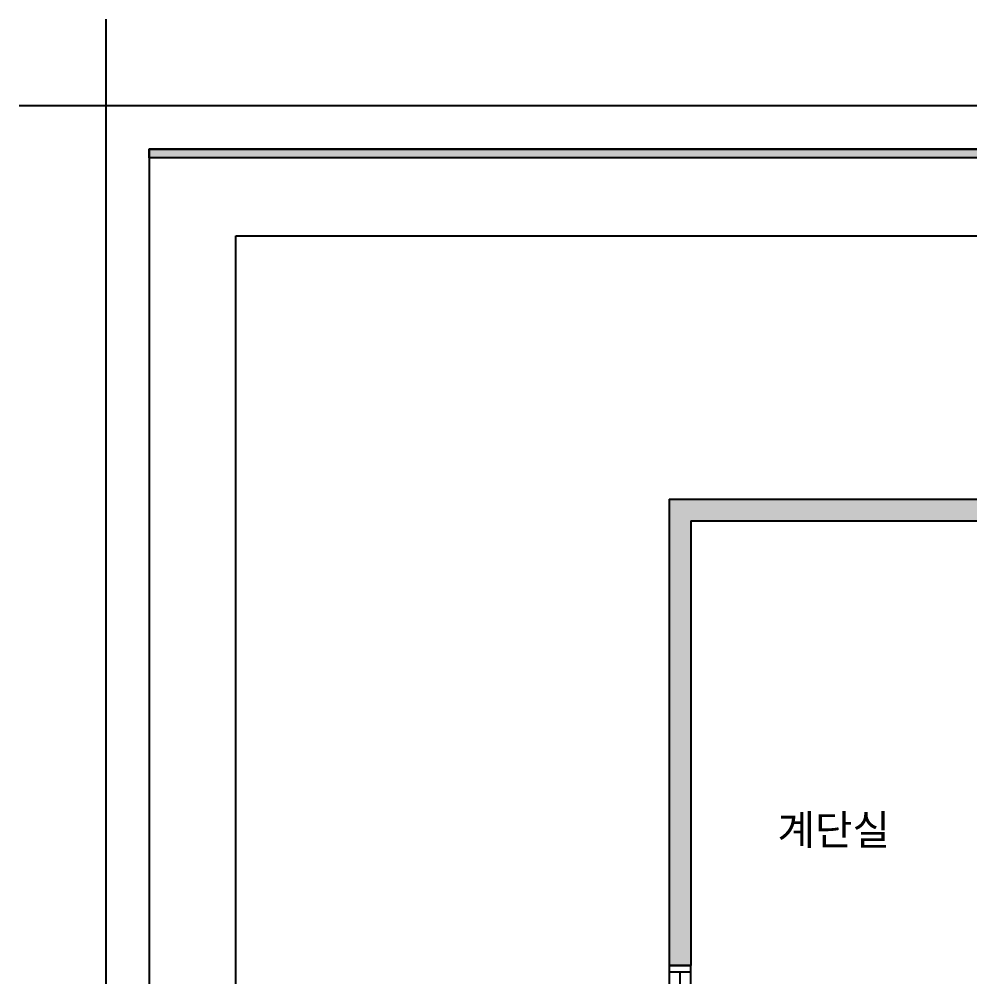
# Model space of a CAD drawing. Header units: metres. Extents: x 11578468 to 47831421, y -58341524 to -14256839.
# Drawn here: x 23673562 to 23682334, y -29099290 to -29090454 of the extents above; entities that cross this region are included whole.
import ezdxf
from ezdxf.enums import TextEntityAlignment as Align

# ---------------------------------------------------------------- set-up
doc = ezdxf.new("R2010")
doc.units = ezdxf.units.M
doc.header["$LTSCALE"] = 50
doc.header["$MEASUREMENT"] = 0
doc.layers.get('DEFPOINTS').update_dxf_attribs({"linetype": 'CONTINUOUS'})
for name, color, linetype in [('3.기호.계단선', 30, 'CONTINUOUS'), ('FORM(YOURNAME)-1', 1, 'CONTINUOUS'), ('FORM(YOURNAME)-11', 1, 'CONTINUOUS'), ('wall', 3, 'CONTINUOUS'), ('WIN', 4, 'CONTINUOUS')]:
    doc.layers.add(name, color=color, linetype=linetype)
doc.layers.add('ha', color=8, linetype='CONTINUOUS', lineweight=5)
doc.layers.add('wall2', color=3, linetype='CONTINUOUS', lineweight=25)
doc.styles.add('NEW 맑은고딕', font='malgun.ttf')
doc.styles.add('YOURNAME', font='malgun.ttf')

# ---------------------------------------------------------------- blocks, each defined once
blk = doc.blocks.new('*U1962')
at = {"layer": 'WIN', "linetype": 'Continuous'}
blk.add_line((60, 100), (1040, 100), dxfattribs=at)
for points in [[(0, 0), (1100, 0), (1100, 200), (0, 200)], [(0, 0), (60, 0), (60, 200), (0, 200)], [(1100, 0), (1040, 0), (1040, 200), (1100, 200)]]:
    blk.add_lwpolyline(points, close=True, dxfattribs=at)
blk = doc.blocks.new('sdagdgds')
at = {"layer": 'ha', "transparency": 33554687}
h = blk.add_hatch(color=256, dxfattribs=at)
h.dxf.hatch_style = 1
h.paths.add_polyline_path([(23725502, -29128457), (23728302, -29128457), (23728302, -29132607), (23728502, -29132607), (23728502, -29128257), (23728302, -29128257), (23725302, -29128257), (23725302, -29132557), (23725502, -29132557)])
h.paths.add_polyline_path([(23728502, -29133657), (23728302, -29133657), (23728302, -29133757), (23725502, -29133757), (23725502, -29133657), (23725302, -29133657), (23725302, -29133757), (23724848.0976572, -29133757), (23724752, -29133757), (23724752, -29136507), (23725152, -29136507), (23725152, -29137657), (23725352, -29137657), (23725352, -29137507), (23727752, -29137507), (23727952, -29137507), (23727952, -29137307), (23725352, -29137307), (23725352, -29136507), (23727052, -29136507), (23727052, -29136707), (23727252, -29136707), (23727252, -29136507), (23727252, -29135757), (23727252, -29135707), (23727052, -29135707), (23727052, -29135757), (23727052, -29136307), (23725352, -29136307), (23724952, -29136307), (23724952, -29133957), (23727052, -29133957), (23727052, -29134507), (23727252, -29134507), (23727252, -29133957), (23728502, -29133957)])
h.paths.add_polyline_path([(23727952, -29138607), (23727752, -29138607), (23727752, -29139637), (23725352, -29139637), (23725352, -29139457), (23725152, -29139457), (23725152, -29140057), (23725352, -29140057), (23725352, -29139837), (23727752, -29139837), (23727752, -29139907), (23727952, -29139907), (23727952, -29139837)])
h.paths.add_polyline_path([(23727952, -29141007), (23727752, -29141007), (23727752, -29142007), (23725352, -29142007), (23725352, -29141857), (23725152, -29141857), (23725152, -29144557), (23725652, -29144557), (23725652, -29144657), (23729552, -29144657), (23729552, -29144457), (23725852, -29144457), (23725852, -29144357), (23725352, -29144357), (23725352, -29142207), (23727952, -29142207)])
h.paths.add_polyline_path([(23731552, -29144307), (23730852, -29144307), (23730852, -29144457), (23730732, -29144457), (23730732, -29144657), (23732052, -29144657), (23732052, -29144457), (23731552, -29144457)])
h.paths.add_polyline_path([(23739502, -29144457), (23736702, -29144457), (23736702, -29144307), (23736002, -29144307), (23736002, -29144457), (23733202, -29144457), (23733202, -29144657), (23739502, -29144657)])
h.paths.add_polyline_path([(23745902, -29143307), (23745702, -29143307), (23745702, -29144457), (23744702, -29144457), (23744702, -29144307), (23744002, -29144307), (23744002, -29144457), (23743102, -29144457), (23743102, -29144657), (23745902, -29144657)])
h.paths.add_polyline_path([(23745902, -29133157), (23745702, -29133157), (23745702, -29139657), (23745902, -29139657)])
h.paths.add_polyline_path([(23745902, -29140857), (23745702, -29140857), (23745702, -29142157), (23745902, -29142157)])
h.paths.add_polyline_path([(23744602, -29136307), (23743902, -29136307), (23743902, -29136657), (23744602, -29136657)])
h.paths.add_polyline_path([(23736702, -29136307), (23736002, -29136307), (23736002, -29136657), (23736702, -29136657)])
h.paths.add_polyline_path([(23731602, -29136307), (23730902, -29136307), (23730902, -29136657), (23731602, -29136657)])
h.paths.add_polyline_path([(23745902, -29130707), (23745702, -29130707), (23745702, -29131957), (23745902, -29131957)])
h.paths.add_polyline_path([(23745902, -29128257), (23743802, -29128257), (23743802, -29128457), (23743802, -29128707), (23744502, -29128707), (23744502, -29128457), (23745702, -29128457), (23745702, -29129607), (23745902, -29129607)])
h.paths.add_polyline_path([(23731602, -29128457), (23731602, -29128257), (23730902, -29128257), (23730902, -29130107), (23731102, -29130107), (23731102, -29128707), (23731602, -29128707)])
h.paths.add_polyline_path([(23736702, -29128257), (23736002, -29128257), (23736002, -29128457), (23736002, -29128707), (23736702, -29128707), (23736702, -29128457)])
at = {"layer": 'wall'}
for p, q in [((23725302, -29128257), (23728502, -29128257)), ((23725302, -29128257), (23725302, -29132557)), ((23725502, -29128457), (23728302, -29128457)), ((23725502, -29128457), (23725502, -29132557)), ((23725302, -29132557), (23725502, -29132557))]:
    blk.add_line(p, q, dxfattribs=at)
at = {"layer": 'WIN', "linetype": 'Continuous', "rotation": 270}
blk.add_blockref('*U1962', (23725302, -29132557), dxfattribs=at)
at = {"layer": 'wall2', "insert": (23726301.8155433, -29131169.0249183), "char_height": 275.88175264, "attachment_point": 1, "style": 'NEW 맑은고딕'}
blk.add_mtext_dynamic_manual_height_columns('계단실', width=3673.452008802, gutter_width=1379.4087632, heights=[0], dxfattribs=at)
blk = doc.blocks.new('FORM-ELEVATION')
at = {"layer": 'FORM(YOURNAME)-11'}
h = blk.add_hatch(color=256, dxfattribs=at)
h.dxf.hatch_style = 1
h.paths.add_polyline_path([(-10309, 35708), (71691, 35708), (71691, 35508), (-10309, 35508)])
h.paths.add_polyline_path([(-10309, -21492), (71691, -21492), (71691, -21692), (-10309, -21692)])
at = {"layer": 'DEFPOINTS', "color": 1}
blk.add_lwpolyline([(-11309, 38708), (-11309, 36708), (-13309, 36708)], dxfattribs=at)
at = {"layer": 'DEFPOINTS', "color": 158}
blk.add_lwpolyline([(-10309, -21692), (71691, -21692), (71691, 35708), (-10309, 35708)], close=True, dxfattribs=at)
at = {"layer": 'DEFPOINTS'}
blk.add_lwpolyline([(-8309, 33708), (61071, 33708), (61071, -19692), (-8309, -19692)], close=True, dxfattribs=at)
at = {"layer": 'FORM(YOURNAME)-11', "color": 250}
blk.add_lwpolyline([(-11309, -22692), (72691, -22692), (72691, 36708), (-11309, 36708)], close=True, dxfattribs=at)
at = {"layer": 'FORM(YOURNAME)-11'}
blk.add_lwpolyline([(-10309, 35708), (71691, 35708), (71691, 35508), (-10309, 35508)], close=True, dxfattribs=at)
at = {"layer": 'FORM(YOURNAME)-11', "color": 3, "style": 'YOURNAME'}
for tag, height, p in [('1', 451, (71041, -1219)), ('2', 451, (71041, -1863)), ('3', 451, (71041, -3150)), ('4', 451, (71041, -5081)), ('5', 515, (71041, -7398)), ('6', 515, (71041, -9650)), ('7', 515, (71041, -11903)), ('8', 515, (71041, -14155)), ('9', 515, (71041, -16408)), ('10', 515, (66791, -18596)), ('11', 515, (71041, -18660)), ('12', 515, (66791, -20848)), ('13', 515, (71041, -20848))]:
    blk.add_attdef(tag, text='', height=height, dxfattribs=at).set_placement(p, align=Align.MIDDLE_RIGHT)

msp = doc.modelspace()

# ---------------------------------------------------------------- block references
at = {"layer": '3.기호.계단선'}
msp.add_blockref('sdagdgds', (-45742.1, 33373.1), dxfattribs=at)
at = {"layer": 'FORM(YOURNAME)-1', "xscale": 0.4, "yscale": 0.4, "zscale": 0.4}
msp.add_blockref('FORM-ELEVATION', (23678885.4, -29105936.9), dxfattribs=at)

doc.saveas('drawing.dxf')
